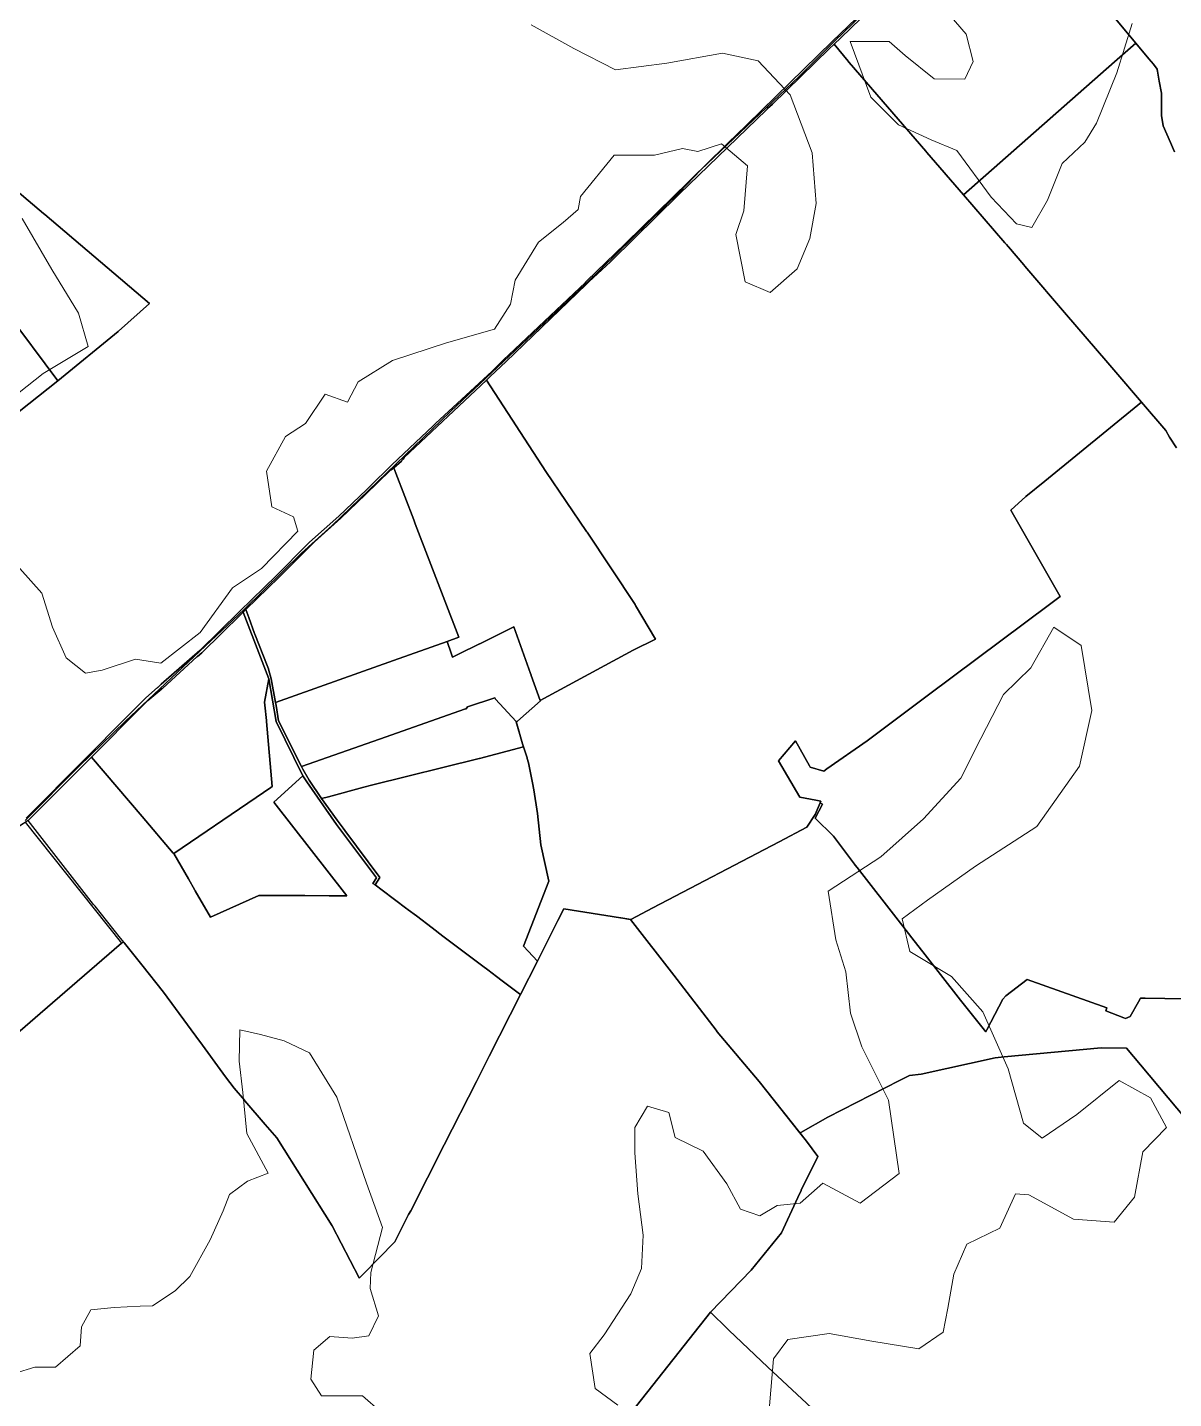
# Model space of a CAD drawing. Header units: metres. Extents: x 3 to 1005126, y 39 to 4383651.
# Drawn here: x 484757 to 486691, y 4363319 to 4365635 of the extents above; entities that cross this region are included whole.
import ezdxf

# ---------------------------------------------------------------- set-up
doc = ezdxf.new("R2010")
doc.units = ezdxf.units.M
doc.header["$MEASUREMENT"] = 0
doc.layers.add('Carreteras_5_km_Cala_Blava', color=2, linetype='Continuous', lineweight=30)
doc.layers.add('Habitats_5_km_Cala_Blava', color=7, linetype='Continuous', lineweight=9, true_color=0xe7f7d0)
doc.layers.add('TM_Llucmajor', color=7, linetype='Continuous')

msp = doc.modelspace()

# ---------------------------------------------------------------- linework, layer by layer
at = {"layer": 'Carreteras_5_km_Cala_Blava'}
msp.add_line((485038.2, 4364572.4, 96.9), (485122.4, 4364652.1, 98.9), dxfattribs=at)
for points in [[(485699.2, 4365201.8, 103.3), (485857.1, 4365356.5, 100.2), (485893.4, 4365394.5, 100.8), (486059, 4365552, 98.2), (486118.7, 4365611.7, 98.5), (486319.5, 4365805.7, 100.1), (486368.1, 4365854.1, 100.7), (486383.4, 4365872.2, 101.1)], [(485122.4, 4364652.1, 98.9), (485219, 4364747.1, 99.4), (485271, 4364793.8, 98.8), (485470.5, 4364986.1, 99.7), (485699.2, 4365201.8, 103.3)], [(484753, 4364295.5, 94.4), (484843.9, 4364387.6, 94.6), (484921.5, 4364462.8, 95.4), (485038.2, 4364572.4, 96.9)]]:
    msp.add_polyline3d(points, dxfattribs=at)
at = {"layer": 'Habitats_5_km_Cala_Blava'}
for points in [[(486621, 4365641.3), (486595, 4365558.3), (486561, 4365473.3), (486541, 4365441.3), (486503, 4365405.3), (486478, 4365343.3), (486452, 4365297.3), (486426, 4365303.3), (486383, 4365348.3), (486325, 4365427.3), (486282, 4365445.3), (486227, 4365470.3), (486180, 4365517.3), (486145, 4365611.3), (486211, 4365611.3), (486238, 4365587.3), (486287, 4365548.3), (486339, 4365547.3), (486353, 4365577.3), (486341, 4365623.3), (486305, 4365665.3)], [(485607, 4365639.3), (485679, 4365599.3), (485749, 4365563.3), (485836, 4365574.3), (485930, 4365591.3), (485990, 4365578.3), (486044, 4365521.3), (486081, 4365423.3), (486088, 4365337.3), (486077, 4365278.3), (486056, 4365227.3), (486010, 4365187.3), (485968, 4365205.3), (485952, 4365285.3), (485966, 4365325.3), (485972, 4365401.3), (485928, 4365438.3), (485888, 4365425.3), (485862, 4365430.3), (485815, 4365419.3), (485747, 4365419.3), (485690, 4365349.3), (485686, 4365327.3), (485661, 4365305.3), (485619, 4365272.3), (485580, 4365208.3), (485572, 4365167.3), (485545, 4365125.3), (485464, 4365102.3), (485373, 4365072.3), (485315, 4365036.3), (485297, 4365002.3), (485259, 4365015.3), (485226, 4364966.3), (485192, 4364944.3), (485160, 4364885.3), (485169, 4364825.3), (485206, 4364808.3), (485213, 4364784.3), (485152, 4364721.3), (485103, 4364688.3), (485048, 4364613.3), (484982, 4364561.3), (484939, 4364568.3), (484883, 4364549.3), (484855, 4364544.3), (484822, 4364570.3), (484799, 4364622.3), (484781, 4364679.3), (484744, 4364721.3)], [(484743, 4365018.3), (484783, 4365050.3), (484859, 4365096.3), (484843, 4365152.3), (484798, 4365226.3), (484748, 4365312.3)], [(485753, 4363308.3), (485715, 4363336.3), (485706, 4363395.3), (485730, 4363427.3), (485775, 4363496.3), (485793, 4363539.3), (485796, 4363595.3), (485787, 4363665.3), (485782, 4363734.3), (485782, 4363777.3), (485803, 4363813.3), (485839, 4363802.3), (485850, 4363760.3), (485897, 4363737.3), (485937, 4363682.3), (485960, 4363639.3), (485993, 4363628.3), (486022, 4363645.3), (486061, 4363649.3), (486099, 4363683.3), (486162, 4363649.3), (486228, 4363699.3), (486210, 4363823.3), (486165, 4363913.3), (486146, 4363970.3), (486138, 4364040.3), (486121, 4364094.3), (486108, 4364176.3), (486197, 4364234.3), (486269, 4364298.3), (486332, 4364367.3), (486366, 4364434.3), (486404, 4364508.3), (486450, 4364553.3), (486489, 4364622.3), (486535, 4364591.3), (486553, 4364481.3), (486532, 4364387.3), (486460, 4364285.3), (486357, 4364218.3), (486276, 4364161.3), (486233, 4364129.3), (486246, 4364074.3), (486316, 4364032.3), (486369, 4363972.3), (486412, 4363876.3), (486438, 4363784.3), (486469, 4363759.3), (486528, 4363799.3), (486599, 4363856.3), (486652, 4363827.3), (486679, 4363777.3), (486639, 4363736.3), (486625, 4363659.3), (486591, 4363617.3), (486522, 4363622.3), (486447, 4363663.3), (486424, 4363665.3), (486398, 4363607.3), (486342, 4363580.3), (486320, 4363529.3), (486310, 4363472.3), (486302, 4363431.3), (486261, 4363403.3), (486182, 4363416.3), (486110, 4363429.3), (486040, 4363419.3), (486016, 4363386.3), (486009, 4363307.3)], [(484736, 4363362.3), (484769, 4363372.3), (484804, 4363372.3), (484846, 4363408.3), (484848, 4363440.3), (484864, 4363469.3), (484903, 4363473.3), (484947, 4363475.3), (484968, 4363476.3), (485006, 4363501.3), (485031, 4363525.3), (485065, 4363587.3), (485087, 4363636.3), (485098, 4363664.3), (485128, 4363686.3), (485163, 4363700.3), (485127, 4363767.3), (485120, 4363836.3), (485114, 4363889.3), (485115, 4363942.3), (485150, 4363934.3), (485190, 4363923.3), (485233, 4363903.3), (485279, 4363828.3), (485329, 4363683.3), (485356, 4363608.3), (485336, 4363532.3), (485335, 4363505.3), (485349, 4363459.3), (485333, 4363425.3), (485305, 4363421.3), (485267, 4363424.3), (485240, 4363401.3), (485235, 4363352.3), (485253, 4363324.3), (485322, 4363324.3), (485353, 4363297.3)]]:
    msp.add_lwpolyline(points, dxfattribs=at)
at = {"layer": 'TM_Llucmajor', "linetype": 'Continuous', "flags": 128}
for points in [[(486331.5, 4365813.1), (486129.2, 4365617.3), (486118.3, 4365606.8), (486109.9, 4365598.6), (486013.9, 4365505.5), (486005.7, 4365497.7), (486005.6, 4365497.6), (486004, 4365496), (485856.6, 4365353.2), (485855.5, 4365352.2), (485742.8, 4365241.1), (485740.8, 4365239.2), (485704.1, 4365205.5), (485702.4, 4365203.5), (485702.1, 4365203.2), (485699.7, 4365200.8), (485564.8, 4365070.8), (485537.8, 4365045.2), (485531.8, 4365039.7), (485531.3, 4365039.2), (485392.7, 4364908.5), (485390.6, 4364906), (485388.8, 4364903.8), (485388, 4364902.7), (485375.1, 4364891), (485370.4, 4364887.9), (485369.4, 4364887.2), (485327.3, 4364846.2), (485285.6, 4364806.1), (485241.2, 4364766.2), (485181, 4364706.1), (485125.4, 4364651.7), (485120.9, 4364647.3), (485118, 4364644.5), (485050.9, 4364578.9), (485043.8, 4364572.8), (485042.7, 4364571.8), (484985, 4364519.3), (484983.9, 4364518.5), (484983.6, 4364518.1), (484960.1, 4364498.2), (484949.4, 4364487.4), (484864.7, 4364402.5), (484757.8, 4364295.9), (484720, 4364271.6)], [(486587.4, 4365656.3), (486627.1, 4365608.4), (486591.2, 4365576.7), (486336.4, 4365352.1), (486274.5, 4365423.9), (486272.8, 4365425.8), (486143.6, 4365575.8), (486143.1, 4365576.5), (486142.1, 4365577.8), (486142.1, 4365577.8), (486118.3, 4365606.8), (486129.2, 4365617.3), (486331.5, 4365813.1)], [(486278, 4365768), (486114.8, 4365611), (485995.5, 4365494.5), (485971.2, 4365470.8), (485961.2, 4365461), (485960.9, 4365460.8), (485877.9, 4365379.6), (485877.5, 4365379.3), (485872.9, 4365374.8), (485767, 4365271.3), (485766.6, 4365270.8), (485764.8, 4365269.1), (485700.9, 4365206.7), (485700.4, 4365206.2), (485698.8, 4365204.6), (485698.3, 4365204.1), (485559.5, 4365073.1), (485550, 4365063.4), (485540.4, 4365053.6), (485446, 4364966.5), (485443.8, 4364964.5), (485441.5, 4364962.2), (485371.5, 4364896.1), (485333.5, 4364858.8), (485330.6, 4364855.9), (485329, 4364854.3), (485282.4, 4364809.3), (485233, 4364765.8), (485232.7, 4364765.5), (485229, 4364761.8), (485177.3, 4364709.4), (485114.7, 4364648.7), (485047.5, 4364582.6), (484982.7, 4364525.7), (484976.6, 4364520.4), (484976.1, 4364520), (484956.7, 4364503), (484920.5, 4364466.5), (484920, 4364466), (484917.7, 4364463.8), (484859.4, 4364405.1), (484855.4, 4364401.1), (484854.8, 4364400.5), (484754.8, 4364299.7)], [(484754.8, 4364299.7), (484854.8, 4364400.5), (484855.4, 4364401.1), (484859.4, 4364405.1), (484917.7, 4364463.8), (484920, 4364466), (484920.5, 4364466.5), (484956.7, 4364503), (484976.1, 4364520), (484976.6, 4364520.4), (484982.7, 4364525.7), (485047.5, 4364582.6), (485114.7, 4364648.7), (485177.3, 4364709.4), (485229, 4364761.8), (485232.7, 4364765.5), (485233, 4364765.8), (485282.4, 4364809.3), (485329, 4364854.3), (485330.6, 4364855.9), (485333.5, 4364858.8), (485371.5, 4364896.1), (485441.5, 4364962.2), (485443.8, 4364964.5), (485446, 4364966.5), (485540.4, 4365053.6), (485550, 4365063.4), (485559.5, 4365073.1), (485698.3, 4365204.1), (485698.8, 4365204.6), (485700.4, 4365206.2), (485700.9, 4365206.7), (485764.8, 4365269.1), (485766.6, 4365270.8), (485767, 4365271.3), (485872.9, 4365374.8), (485877.5, 4365379.3), (485877.9, 4365379.6), (485960.9, 4365460.8), (485961.2, 4365461), (485971.2, 4365470.8), (485995.5, 4365494.5), (486114.8, 4365611), (486278, 4365768)], [(486692.7, 4365424.7), (486685.9, 4365440.3), (486673.6, 4365468.9), (486670.4, 4365486.2), (486670.4, 4365523.8), (486666.7, 4365543.9), (486663.9, 4365561.1), (486663.4, 4365564.1), (486663.1, 4365564.5), (486656.9, 4365572.6), (486649.1, 4365581.9), (486649, 4365582), (486627.1, 4365608.4), (486587.4, 4365656.3)], [(486695.8, 4364925.2), (486684.2, 4364943.1), (486677.9, 4364954.2), (486637, 4365002.2), (486637, 4365002.2), (486593.8, 4365052.5), (486576.6, 4365072.6), (486510.3, 4365149.3), (486440.2, 4365231.6), (486438.4, 4365234.1), (486412.2, 4365264.4), (486411.6, 4365265), (486408.9, 4365268.2), (486406.5, 4365271), (486336.4, 4365352.1), (486591.2, 4365576.7), (486627.1, 4365608.4), (486649, 4365582), (486649.1, 4365581.9), (486656.9, 4365572.6), (486663.1, 4365564.5), (486663.4, 4365564.1), (486663.9, 4365561.1), (486666.7, 4365543.9), (486670.4, 4365523.8), (486670.4, 4365486.2), (486673.6, 4365468.9), (486685.9, 4365440.3), (486692.7, 4365424.7)], [(484690.7, 4364945.3), (484808.3, 4365037.9), (484909.9, 4365121.3), (484910.4, 4365121.8), (484963, 4365168.9), (484786.1, 4365319.1), (484784, 4365320.8), (484720.6, 4365374.2)], [(484720.6, 4365374.2), (484784, 4365320.8), (484786.1, 4365319.1), (484963, 4365168.9), (484910.4, 4365121.8), (484909.9, 4365121.3), (484808.3, 4365037.9), (484720.7, 4365155.4)], [(484720.7, 4365155.4), (484808.3, 4365037.9), (484690.7, 4364945.3)], [(486709.5, 4363994.5), (486643.1, 4363995.5), (486635.1, 4363995.7), (486632, 4363989.6), (486617.6, 4363964.7), (486610, 4363961.4), (486607.1, 4363962.5), (486576.8, 4363974), (486578.4, 4363979.3), (486443.8, 4364027.2), (486407.8, 4363999.8), (486402.6, 4363993.8), (486376.1, 4363942.4), (486374.3, 4363938.9), (486331.5, 4363992), (486267.6, 4364073.8), (486253.2, 4364092.4), (486230, 4364122.2), (486157.1, 4364216.1), (486153.9, 4364220.1), (486152.7, 4364221.8), (486116.9, 4364269.4), (486086.2, 4364299.7), (486098.6, 4364323.4), (486094.8, 4364325.6), (486095.9, 4364328), (486087.5, 4364329.7), (486060, 4364335.1), (486024.1, 4364396.4), (486052.7, 4364429.9), (486076.5, 4364387.9), (486077.6, 4364385.9), (486100.8, 4364378.9), (486106.1, 4364382.6), (486174.1, 4364430.3), (486277.6, 4364507.7), (486481.8, 4364660.4), (486499.6, 4364673.7), (486416.2, 4364819.8), (486441.9, 4364842.6), (486473.8, 4364868.7), (486637, 4365002.2), (486677.9, 4364954.2), (486684.2, 4364943.1), (486695.8, 4364925.2)], [(486822.1, 4363660.1), (486635.3, 4363883), (486611.5, 4363911.4), (486568.6, 4363911.7), (486405.2, 4363896.5), (486390.2, 4363894.6), (486265.3, 4363867.3), (486245.4, 4363864.9), (486228.7, 4363856.5), (486107.3, 4363794.5), (486107.3, 4363794.5), (486062.1, 4363769), (486060.3, 4363768), (485991.8, 4363855.1), (485920.9, 4363938.7), (485918.8, 4363941.5), (485847.5, 4364034.2), (485774.7, 4364128.7), (485775.3, 4364128.6), (485812.2, 4364147.9), (486025.3, 4364259.4), (486072, 4364284.3), (486085.9, 4364306), (486094.8, 4364325.6), (486098.6, 4364323.4), (486086.2, 4364299.7), (486116.9, 4364269.4), (486152.7, 4364221.8), (486153.9, 4364220.1), (486157.1, 4364216.1), (486230, 4364122.2), (486253.2, 4364092.4), (486267.6, 4364073.8), (486331.5, 4363992), (486374.3, 4363938.9), (486376.1, 4363942.4), (486402.6, 4363993.8), (486407.8, 4363999.8), (486443.8, 4364027.2), (486578.4, 4363979.3), (486576.8, 4363974), (486607.1, 4363962.5), (486610, 4363961.4), (486617.6, 4363964.7), (486632, 4363989.6), (486635.1, 4363995.7), (486643.1, 4363995.5), (486709.5, 4363994.5)], [(484625.3, 4363837.7), (484778, 4363969.6), (484915.5, 4364088.4), (484918.7, 4364090.8), (484919.7, 4364089.6), (484920.5, 4364088.5), (484949.6, 4364052.1), (484950, 4364051.7), (484986.4, 4364006), (485047.3, 4363922.8), (485047.7, 4363922.3), (485091.2, 4363863), (485105.4, 4363843.5), (485122.9, 4363823.1), (485123.4, 4363822.5), (485157.8, 4363782.5), (485158.1, 4363782), (485177.4, 4363759.5), (485271.2, 4363610.9), (485316.3, 4363523.1), (485316.5, 4363522.6), (485323.2, 4363529.4), (485376.9, 4363584.3), (485400.1, 4363630), (485403.5, 4363636.6), (485460, 4363747.7), (485514.4, 4363854.9), (485515.1, 4363856.2), (485531.6, 4363888.7), (485536.1, 4363897.6), (485588.8, 4364001.6), (485617.4, 4364058.1), (485652, 4364126.6), (485662.1, 4364146.5), (485757.8, 4364131.3), (485758.4, 4364131.2), (485774.7, 4364128.7), (485847.5, 4364034.2), (485918.8, 4363941.5), (485920.9, 4363938.7), (485991.8, 4363855.1), (486071.3, 4363754), (486090.5, 4363728.2), (486090.5, 4363728.2), (486062.7, 4363671.6), (486062.4, 4363670.8), (486056.9, 4363659.1), (486029.2, 4363599.2), (485977.9, 4363536.1), (485909.3, 4363465.1), (485784.4, 4363307.2)], [(486137.3, 4363250.1), (486006.5, 4363372.4), (486006.1, 4363372.7), (485940.7, 4363435.1), (485938.4, 4363437.3), (485909.3, 4363465.1), (485977.9, 4363536.1), (486029.2, 4363599.2), (486056.9, 4363659.1), (486062.4, 4363670.8), (486062.7, 4363671.6), (486090.5, 4363728.2), (486090.5, 4363728.2), (486071.3, 4363754), (486060.3, 4363768), (486062.1, 4363769), (486107.3, 4363794.5), (486228.7, 4363856.5), (486245.4, 4363864.9), (486265.3, 4363867.3), (486390.2, 4363894.6), (486405.2, 4363896.5), (486568.6, 4363911.7), (486611.5, 4363911.4), (486635.3, 4363883), (486822.1, 4363660.1)]]:
    msp.add_lwpolyline(points, dxfattribs=at)
for points in [[(485592.4, 4364425.1), (485581.7, 4364462.1), (485583.7, 4364463.5), (485622.5, 4364497.5), (485622.3, 4364498), (485778.8, 4364583.4), (485816.5, 4364602), (485783.1, 4364658.9), (485782.2, 4364660.2), (485701.2, 4364782.5), (485700.3, 4364783.8), (485631.5, 4364884.7), (485531.3, 4365039.2), (485531.8, 4365039.7), (485537.8, 4365045.2), (485564.8, 4365070.8), (485699.7, 4365200.8), (485702.1, 4365203.2), (485702.4, 4365203.5), (485704.1, 4365205.5), (485740.8, 4365239.2), (485742.8, 4365241.1), (485855.5, 4365352.2), (485856.6, 4365353.2), (486004, 4365496), (486005.6, 4365497.6), (486005.7, 4365497.7), (486013.9, 4365505.5), (486109.9, 4365598.6), (486118.3, 4365606.8), (486142.1, 4365577.8), (486143.1, 4365576.5), (486143.6, 4365575.8), (486272.8, 4365425.8), (486274.5, 4365423.9), (486336.4, 4365352.1), (486406.5, 4365271), (486408.9, 4365268.2), (486411.6, 4365265), (486412.2, 4365264.4), (486438.4, 4365234.1), (486440.2, 4365231.6), (486510.3, 4365149.3), (486576.6, 4365072.6), (486593.8, 4365052.5), (486637, 4365002.2), (486473.8, 4364868.7), (486441.9, 4364842.6), (486416.2, 4364819.8), (486499.6, 4364673.7), (486481.8, 4364660.4), (486277.6, 4364507.7), (486174.1, 4364430.3), (486106.1, 4364382.6), (486100.8, 4364378.9), (486077.6, 4364385.9), (486076.5, 4364387.9), (486052.7, 4364429.9), (486024.1, 4364396.4), (486060, 4364335.1), (486087.5, 4364329.7), (486095.9, 4364328), (486094.8, 4364325.6), (486085.9, 4364306), (486072, 4364284.3), (486025.3, 4364259.4), (485812.2, 4364147.9), (485775.3, 4364128.6), (485758.4, 4364131.2), (485757.8, 4364131.3), (485662.1, 4364146.5), (485652, 4364126.6), (485617.4, 4364058.1), (485593.9, 4364083.3), (485636.5, 4364193.3), (485623.4, 4364254.4), (485617.5, 4364307.2), (485611.5, 4364347.6), (485609, 4364359.3), (485602.5, 4364392.9), (485600.2, 4364400.2), (485599.9, 4364401.3), (485592.4, 4364425.1)], [(485778.8, 4364583.4), (485622.3, 4364498), (485607.1, 4364540.3), (485606.9, 4364540.8), (485605.8, 4364543.8), (485577.4, 4364622.6), (485520, 4364594.1), (485519.4, 4364593.8), (485502.8, 4364585.5), (485501.2, 4364584.7), (485474.1, 4364571.2), (485474, 4364571.2), (485471.8, 4364578), (485465.1, 4364598.1), (485484.7, 4364605.1), (485411.2, 4364796.7), (485408.8, 4364803.1), (485378.5, 4364882.2), (485375.1, 4364891), (485388, 4364902.7), (485388.8, 4364903.8), (485390.6, 4364906), (485392.7, 4364908.5), (485531.3, 4365039.2), (485631.5, 4364884.7), (485700.3, 4364783.8), (485701.2, 4364782.5), (485782.2, 4364660.2), (485783.1, 4364658.9), (485816.5, 4364602), (485778.8, 4364583.4)], [(485130.3, 4364638.3), (485125.4, 4364651.7), (485181, 4364706.1), (485241.2, 4364766.2), (485285.6, 4364806.1), (485327.3, 4364846.2), (485369.4, 4364887.2), (485370.4, 4364887.9), (485375.1, 4364891), (485378.5, 4364882.2), (485408.8, 4364803.1), (485411.2, 4364796.7), (485484.7, 4364605.1), (485465.1, 4364598.1), (485374.5, 4364565.7), (485316.2, 4364544.9), (485315.9, 4364544.8), (485175.5, 4364494.8), (485167.9, 4364535.1), (485163.5, 4364551.4), (485163.4, 4364551.7), (485161.3, 4364557.3), (485140.6, 4364610.4), (485140.2, 4364611.5), (485130.3, 4364638.3)], [(485150, 4364571.4), (485120.9, 4364647.3), (485125.4, 4364651.7), (485130.3, 4364638.3), (485140.2, 4364611.5), (485140.6, 4364610.4), (485161.3, 4364557.3), (485163.4, 4364551.7), (485163.5, 4364551.4), (485167.9, 4364535.1), (485175.5, 4364494.8), (485176.3, 4364489.6), (485180.2, 4364464.2), (485220.8, 4364383.6), (485221.6, 4364382.3), (485232.2, 4364363.7), (485253.1, 4364332.5), (485279.4, 4364296.2), (485289.3, 4364282.8), (485292.2, 4364278.9), (485351.2, 4364199.3), (485343.6, 4364186.9), (485339.7, 4364189.4), (485346.1, 4364198.7), (485278.2, 4364288.6), (485228.3, 4364360.9), (485221.5, 4364371.2), (485176.4, 4364462.6), (485164.1, 4364534.8), (485150, 4364571.4)], [(484950.3, 4364302.2), (484864.7, 4364402.5), (484949.4, 4364487.4), (484960.1, 4364498.2), (484983.6, 4364518.1), (484983.9, 4364518.5), (484985, 4364519.3), (485042.7, 4364571.8), (485043.8, 4364572.8), (485050.9, 4364578.9), (485118, 4364644.5), (485120.9, 4364647.3), (485150, 4364571.4), (485164.1, 4364534.8), (485156.9, 4364495.7), (485157.4, 4364490.4), (485160, 4364464.3), (485160.2, 4364462.8), (485169.9, 4364353), (485167.5, 4364351.3), (485142.6, 4364334.4), (485003.6, 4364239.8), (485002.8, 4364240.7), (484950.3, 4364302.2)], [(485583.7, 4364463.5), (485581.7, 4364462.1), (485581.5, 4364462.8), (485546.5, 4364500.4), (485545.4, 4364502.5), (485499.3, 4364487.5), (485497.1, 4364484.4), (485496.2, 4364484.1), (485350.7, 4364433.1), (485219.2, 4364386.9), (485180.2, 4364464.2), (485176.3, 4364489.6), (485175.5, 4364494.8), (485315.9, 4364544.8), (485316.2, 4364544.9), (485374.5, 4364565.7), (485465.1, 4364598.1), (485471.8, 4364578), (485474, 4364571.2), (485474.1, 4364571.2), (485501.2, 4364584.7), (485502.8, 4364585.5), (485519.4, 4364593.8), (485520, 4364594.1), (485577.4, 4364622.6), (485605.8, 4364543.8), (485606.9, 4364540.8), (485607.1, 4364540.3), (485622.3, 4364498), (485622.5, 4364497.5), (485583.7, 4364463.5)], [(485028.3, 4364197.1), (485003.6, 4364239.8), (485142.6, 4364334.4), (485167.5, 4364351.3), (485169.9, 4364353), (485160.2, 4364462.8), (485160, 4364464.3), (485157.4, 4364490.4), (485156.9, 4364495.7), (485164.1, 4364534.8), (485176.4, 4364462.6), (485221.5, 4364371.2), (485172.6, 4364326.8), (485295.9, 4364168.5), (485266.5, 4364168.6), (485266.2, 4364168.6), (485224.8, 4364168.8), (485147.2, 4364169.1), (485147, 4364169), (485065.9, 4364132.3), (485040, 4364177), (485039.5, 4364177.9), (485028.3, 4364197.1)], [(485593.7, 4364419.8), (485519.8, 4364400.5), (485519, 4364400.2), (485337.5, 4364355.5), (485324.7, 4364352.1), (485264.7, 4364335.7), (485253.1, 4364332.5), (485232.2, 4364363.7), (485221.6, 4364382.3), (485220.8, 4364383.6), (485219.2, 4364386.9), (485350.7, 4364433.1), (485496.2, 4364484.1), (485497.1, 4364484.4), (485499.3, 4364487.5), (485545.4, 4364502.5), (485546.5, 4364500.4), (485581.5, 4364462.8), (485592.4, 4364425.1), (485593.7, 4364419.8)], [(485593.7, 4364419.8), (485592.4, 4364425.1), (485599.9, 4364401.3), (485600.2, 4364400.2), (485602.5, 4364392.9), (485609, 4364359.3), (485611.5, 4364347.6), (485617.5, 4364307.2), (485623.4, 4364254.4), (485636.5, 4364193.3), (485593.9, 4364083.3), (485617.4, 4364058.1), (485588.8, 4364001.6), (485585.1, 4364004.4), (485553.5, 4364028.3), (485553.1, 4364028.6), (485548.5, 4364032.1), (485533.6, 4364043.3), (485525.5, 4364049.5), (485525.2, 4364049.7), (485469.2, 4364092), (485469.1, 4364092.1), (485458, 4364100.5), (485439.6, 4364114.4), (485413.2, 4364134.4), (485399.2, 4364145), (485398.5, 4364145.4), (485397.1, 4364146.5), (485355.5, 4364178), (485343.6, 4364186.9), (485351.2, 4364199.3), (485292.2, 4364278.9), (485289.3, 4364282.8), (485279.4, 4364296.2), (485253.1, 4364332.5), (485264.7, 4364335.7), (485324.7, 4364352.1), (485337.5, 4364355.5), (485519, 4364400.2), (485519.8, 4364400.5), (485593.7, 4364419.8)], [(484868.2, 4364154), (484757.8, 4364295.9), (484864.7, 4364402.5), (484950.3, 4364302.2), (485002.8, 4364240.7), (485003.6, 4364239.8), (485028.3, 4364197.1), (485039.5, 4364177.9), (485040, 4364177), (485065.9, 4364132.3), (485147, 4364169), (485147.2, 4364169.1), (485224.8, 4364168.8), (485266.2, 4364168.6), (485266.5, 4364168.6), (485295.9, 4364168.5), (485172.6, 4364326.8), (485221.5, 4364371.2), (485228.3, 4364360.9), (485278.2, 4364288.6), (485346.1, 4364198.7), (485339.7, 4364189.4), (485343.6, 4364186.9), (485355.5, 4364178), (485397.1, 4364146.5), (485398.5, 4364145.4), (485399.2, 4364145), (485413.2, 4364134.4), (485439.6, 4364114.4), (485458, 4364100.5), (485469.1, 4364092.1), (485469.2, 4364092), (485525.2, 4364049.7), (485525.5, 4364049.5), (485533.6, 4364043.3), (485548.5, 4364032.1), (485553.1, 4364028.6), (485553.5, 4364028.3), (485585.1, 4364004.4), (485588.8, 4364001.6), (485536.1, 4363897.6), (485531.6, 4363888.7), (485515.1, 4363856.2), (485514.4, 4363854.9), (485460, 4363747.7), (485403.5, 4363636.6), (485400.1, 4363630), (485376.9, 4363584.3), (485323.2, 4363529.4), (485316.5, 4363522.6), (485316.3, 4363523.1), (485271.2, 4363610.9), (485177.4, 4363759.5), (485158.1, 4363782), (485157.8, 4363782.5), (485123.4, 4363822.5), (485122.9, 4363823.1), (485105.4, 4363843.5), (485091.2, 4363863), (485047.7, 4363922.3), (485047.3, 4363922.8), (484986.4, 4364006), (484950, 4364051.7), (484949.6, 4364052.1), (484920.5, 4364088.5), (484919.7, 4364089.6), (484913.8, 4364096.9), (484870.9, 4364150.7), (484869.2, 4364152.9), (484868.2, 4364154)], [(484364.8, 4364035.9), (484484.9, 4364130.7), (484496.2, 4364138.6), (484528.7, 4364161.3), (484558.7, 4364182.3), (484607.7, 4364209.4), (484673.1, 4364243.7), (484720, 4364271.6), (484752.9, 4364292.7), (484915.5, 4364088.4), (484778, 4363969.6), (484625.3, 4363837.7), (484573.1, 4363792.6), (484520.8, 4363855.6), (484367.9, 4364030.9), (484364.1, 4364035.3), (484364.8, 4364035.9)], [(485970.4, 4362993.7), (485947.2, 4362961.1), (485945.5, 4362962.6), (485689.8, 4363183), (485691.7, 4363185.6), (485784.4, 4363307.2), (485909.3, 4363465.1), (485938.4, 4363437.3), (485940.7, 4363435.1), (486006.1, 4363372.7), (486006.5, 4363372.4), (486137.3, 4363250.1), (486140.9, 4363246.7), (486092.3, 4363167.1), (486056.9, 4363115.8), (486055.9, 4363114.5), (485971.7, 4362995.3), (485970.8, 4362994.1), (485970.4, 4362993.7)]]:
    msp.add_lwpolyline(points, close=True, dxfattribs=at)

doc.saveas('drawing.dxf')
